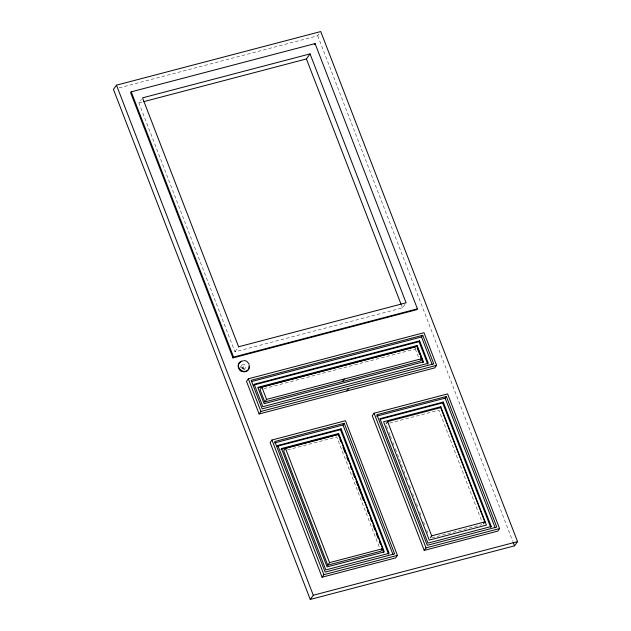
<?xml version="1.0" encoding="UTF-8"?>
<svg xmlns="http://www.w3.org/2000/svg" width="631" height="631" viewBox="0 0 631 631"><rect width="100%" height="100%" fill="white"/><g stroke="black" fill="none" stroke-linecap="round" stroke-linejoin="round"><path stroke-width="0.47" stroke-dasharray="3.15 2.37" d="M405.063 304.26L402.46 307.873L234.953 351.83L138.907 102.908L141.502 99.296M119.133 87.875L317.709 35.762L319.728 32.954M234.953 351.83L238.597 346.774M241.894 365.065L240.072 367.589A2.272 2.019 35.7 0 1 243.779 370.152M241.776 369.088L243.897 366.138M243.937 369.955L245.301 368.062A2.272 2.019 35.7 0 0 243.937 364.529A2.272 2.019 35.7 0 0 241.555 367.1A2.272 2.019 35.7 0 0 245.301 368.062M263.853 388.696L415.293 348.951L416.2 347.689M138.907 102.908L142.709 101.914M287.452 449.911L336.773 436.967L379.799 548.481M389.595 423.101L438.908 410.166L481.942 521.679M431.785 537.857L482.052 524.669M317.709 35.762L512.758 541.248M401.395 305.112L402.46 307.873M415.293 348.951L418.668 357.698M386.503 425.925L387.56 428.67M388.972 432.33L390.029 435.067M390.384 435.982L391.441 438.726M392.853 442.378L393.91 445.123M395.321 448.783L397.088 453.35M397.435 454.265L403.43 469.803M403.785 470.718L404.842 473.463M406.254 477.115L408.02 481.69M409.432 485.342L411.191 489.916M412.603 493.568L415.072 499.965M416.484 503.625L418.25 508.192M419.654 511.851L421.421 516.418M423.535 521.908L424.6 524.645M426.714 530.135L428.473 534.702"/><path stroke-width="0.95" d="M116.467 85.161L113.438 89.373L310.255 599.45L514.533 545.839L517.562 541.627L320.745 31.55L116.467 85.161L313.291 595.238L310.255 599.45M131.224 91.834L130.617 92.678L232.965 357.919L416.815 309.671L417.422 308.827L315.074 43.586L131.224 91.834L233.573 357.075L232.965 357.919M314.467 44.43L315.074 43.586M143.663 101.662L306.414 58.951L310.05 53.895L406.096 302.809L238.597 346.774L142.543 97.852L310.05 53.895M248.322 378.805L246.5 381.329L259.096 413.975L434.775 367.873L436.589 365.341L423.993 332.703L248.322 378.805L260.918 411.451L259.096 413.975M261.865 387.166L260.043 389.698L264.768 401.939L420.017 361.192L421.831 358.668L417.115 346.427L261.865 387.166L266.59 399.407L264.768 401.939M271.937 440.012L270.115 442.544L322.078 577.199L395.621 557.899L397.435 555.375L345.472 420.711L271.937 440.012L323.9 574.675L322.078 577.199M277.798 445.454L277.19 446.298L340.519 429.679L341.126 428.843L389.146 553.3L325.825 569.919L277.798 445.454L341.126 428.843M285.48 448.373L283.658 450.905L327.749 565.163L380.864 551.226L382.678 548.694L338.595 434.436L285.48 448.373L329.571 562.631L327.749 565.163M342.388 381.566L344.21 379.034M346.932 390.928L348.754 388.396M274.509 442.954L343.004 424.978L344.218 423.291L394.604 553.868L325.154 572.096L274.769 441.519L344.218 423.291M280.834 449.398L338.027 434.388L338.634 433.544L384.295 551.888L327.103 566.898L281.442 448.554L338.634 433.544M251.84 381.495L421.524 336.962L422.738 335.274L433.757 363.842L262.173 408.872L251.146 380.304L422.738 335.274M253.575 385.091L419.039 341.671L419.647 340.827L428.299 363.267L262.843 406.695L254.183 384.247L419.647 340.827M420.396 356.349L422.841 362.699L423.448 361.855L417.154 345.536L416.547 346.38L258.158 387.939M374.073 413.21L372.258 415.734L424.213 550.398L497.756 531.097L499.571 528.573L447.616 393.91L374.073 413.21L426.035 547.866L424.213 550.398M386.251 423.472L387.615 421.571L440.73 407.634L484.821 521.892L483.456 523.785M376.644 416.144L445.147 398.169L446.362 396.489L496.747 527.066L427.29 545.294L376.904 414.709L446.362 396.489M442.654 402.878L443.262 402.034L491.289 526.499L490.681 527.335L442.654 402.878L380.272 419.252M430.342 537.722L431.707 535.829L484.821 521.892M233.573 357.075L417.422 308.827M417.154 345.536L257.819 387.347L264.121 403.674L423.448 361.855M266.59 399.407L421.831 358.668M260.918 411.451L436.589 365.341M443.262 402.034L379.933 418.653L427.96 543.11L491.289 526.499M329.571 562.631L382.678 548.694M323.9 574.675L397.435 555.375M426.035 547.866L499.571 528.573M313.291 595.238L517.562 541.627M244.158 360.522L246.579 361.145L249.079 363.929M513.113 542.163L514.533 545.839M421.524 336.962L432.203 364.631M445.147 398.169L495.177 527.832M419.039 341.671L427.7 364.111M306.414 58.951L401.04 304.197M417.249 348.194L419.694 354.535M387.615 421.571L431.707 535.829M343.004 424.978L393.042 554.633M340.519 429.679L388.546 554.144M338.027 434.388L338.737 436.226M339.801 438.979L340.858 441.732M342.98 447.229L345.11 452.735M346.876 457.325L348.296 460.993M350.418 466.498L351.483 469.251M352.895 472.919L354.661 477.509M356.081 481.177L357.848 485.76M358.558 487.597L361.035 494.018M361.744 495.856L363.511 500.438M367.408 510.526L368.472 513.279M370.594 518.785L371.659 521.537M373.071 525.205L374.838 529.795M376.257 533.463L378.024 538.054M379.444 541.721L380.509 544.474M381.921 548.142L383.687 552.724M242.004 371.202A2.272 2.019 35.7 0 1 239.733 369.624M249.04 366.587A5.679 5.048 35.7 0 1 244.647 371.817A5.679 5.048 35.7 0 1 238.337 367.455A5.679 5.048 35.7 0 1 241.626 361.46M249.008 364.797A5.679 5.048 35.7 0 1 245.412 371.336A5.679 5.048 35.7 0 1 238.526 366.572A5.679 5.048 35.7 0 1 243.321 360.869M440.769 406.743L383.577 421.753L429.238 540.089L486.438 525.079L440.769 406.743"/></g></svg>
